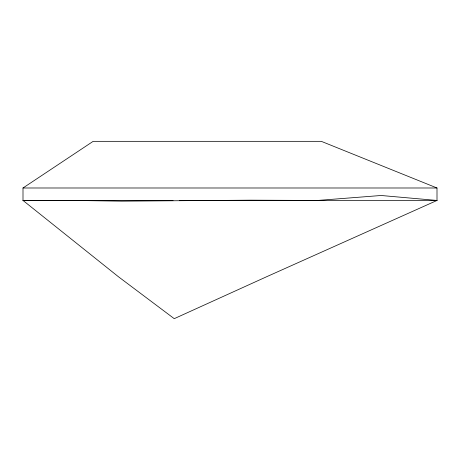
<?xml version="1.0" encoding="UTF-8"?>
<svg xmlns="http://www.w3.org/2000/svg" width="460" height="460" viewBox="0 0 460 460"><rect width="100%" height="100%" fill="white"/><g stroke="black" fill="none" stroke-linecap="round" stroke-linejoin="round"><path stroke-width="0.69" d="M23 187.99L93.173 141.335L321.281 141.335L437 187.99L437 200.451L266.524 276.782L174.242 318.665L118.479 276.782L23 200.451L23 187.99L437 187.99M23 200.451L73.686 200.451L121.693 201.158L250.407 200.175L317.555 200.451L381.087 195.488L437 200.451M23 200.364L173.058 200.364M179.406 200.364L437 200.364"/></g></svg>
